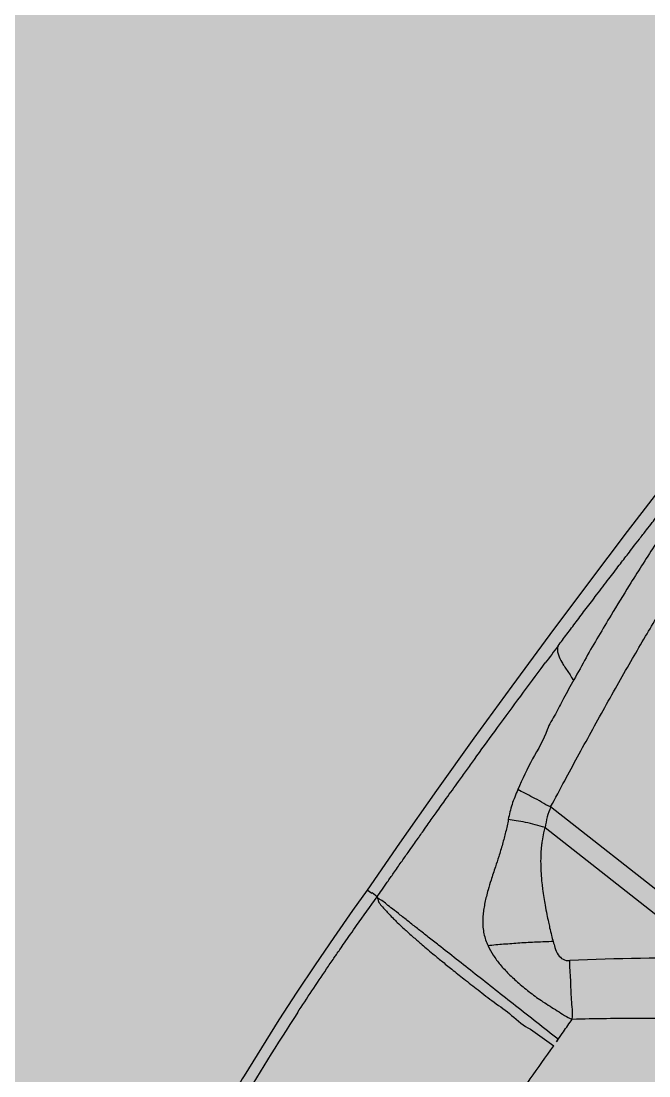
# Model space of a CAD drawing. Header units: millimetres. Extents: x 1145859089 to 1147511753, y -1047484727 to -1047247487.
# Drawn here: x 1146002182.3 to 1146002238, y -1047433175.4 to -1047433081.8 of the extents above; entities that cross this region are included whole.
import ezdxf
from ezdxf.xclip import XClip

# ---------------------------------------------------------------- set-up
doc = ezdxf.new("R2010")
doc.units = ezdxf.units.MM
doc.header["$LTSCALE"] = 100
doc.header["$MEASUREMENT"] = 0
doc.header["$XCLIPFRAME"] = 2
doc.layers.get('0').update_dxf_attribs({"linetype": 'CONTINUOUS'})
doc.layers.add('XREF', color=135, linetype='CONTINUOUS')
doc.layers.add('단지배치도$0$W240910', color=135, linetype='CONTINUOUS')

# ---------------------------------------------------------------- blocks, each defined once
blk = doc.blocks.new('단지배치도$0$zw$9902')
at = {"layer": '단지배치도$0$W240910', "linetype": 'ByBlock', "ltscale": 20}
for p, q in [((64098.788, -61753.255), (64095.304, -61757.778)), ((64095.304, -61757.778), (64091.852, -61762.326)), ((64091.852, -61762.326), (64088.433, -61766.898)), ((64088.433, -61766.898), (64085.048, -61771.496)), ((64087.658, -61769.924), (64088.026, -61769.43)), ((64085.048, -61771.496), (64081.695, -61776.117)), ((64081.695, -61776.117), (64078.376, -61780.763)), ((64078.376, -61780.763), (64075.091, -61785.432)), ((64106.978, -61796.733), (64088.501, -61782.203)), ((64088.005, -61784.022), (64102.754, -61795.62)), ((64075.091, -61785.432), (64072.212, -61789.585)), ((64072.212, -61789.585), (64070.926, -61791.387)), ((64072.636, -61789.884), (64072.212, -61789.585)), ((64072.665, -61789.841), (64072.636, -61789.884)), ((64073.09, -61790.19), (64072.665, -61789.841)), ((64073.082, -61790.205), (64073.083, -61790.204)), ((64073.082, -61790.206), (64073.082, -61790.205)), ((64073.083, -61790.205), (64073.082, -61790.206)), ((64073.083, -61790.202), (64073.084, -61790.201)), ((64073.083, -61790.204), (64073.083, -61790.202)), ((64073.085, -61790.203), (64073.083, -61790.205)), ((64073.084, -61790.201), (64073.087, -61790.196)), ((64073.089, -61790.2), (64073.085, -61790.203)), ((64073.087, -61790.196), (64073.09, -61790.19)), ((64073.094, -61790.195), (64073.089, -61790.2)), ((64073.105, -61790.2), (64073.094, -61790.195)), ((64070.926, -61791.387), (64069.25, -61793.787)), ((64069.25, -61793.787), (64067.602, -61796.207)), ((64076.251, -61793.699), (64076.262, -61793.708)), ((64067.602, -61796.207), (64065.981, -61798.646)), ((64065.981, -61798.646), (64064.389, -61801.103)), ((64064.389, -61801.103), (64062.826, -61803.578)), ((64086.721, -61801.93), (64088.769, -61803.397)), ((64062.826, -61803.578), (64061.291, -61806.071))]:
    blk.add_line(p, q, dxfattribs=at)
for centre, radius, start, end in [((64666.705, -62201.278), 722.053, 143.11763, 143.267294), ((64100.592, -62046.636), 251.025, 89.50643, 92.3732), ((64274.495, -61936.094), 248.7, 146.95178, 149.23615), ((64289.589, -61944.7), 267.092, 148.7327, 149.26499)]:
    blk.add_arc(centre, radius, start, end, dxfattribs=at)
for points, knots in [([(64089.156, -61767.92), (64089.417, -61767.573), (64089.954, -61766.858), (64090.785, -61765.756), (64091.666, -61764.592), (64092.63, -61763.324), (64093.612, -61762.038), (64094.544, -61760.821), (64095.261, -61759.891), (64095.856, -61759.119), (64096.4, -61758.415), (64096.967, -61757.684), (64097.487, -61757.015), (64097.971, -61756.393), (64098.512, -61755.701), (64099.18, -61754.847), (64099.939, -61753.881), (64100.706, -61752.907), (64101.4, -61752.031), (64101.994, -61751.282), (64102.488, -61750.661), (64102.784, -61750.29), (64102.915, -61750.125)], [0, 0, 0, 0, 1.30232, 2.682145, 4.139488, 5.681888, 7.46195, 8.994361, 10.279153, 10.984886, 11.919185, 12.948395, 13.761332, 14.460806, 15.311977, 16.395281, 17.715739, 18.996063, 20.113646, 21.068948, 21.862387, 22.494313, 22.494313, 22.494313, 22.494313]), ([(64103.406, -61750.511), (64102.762, -61751.441), (64101.461, -61753.356), (64099.553, -61756.213), (64097.546, -61759.292), (64095.639, -61762.253), (64094.408, -61764.314), (64093.859, -61765.184)], [0, 0, 0, 0, 3.394054, 6.942998, 10.306959, 14.421481, 17.507816, 17.507816, 17.507816, 17.507816]), ([(64096.922, -61767.07), (64097.63, -61765.862), (64099.105, -61763.434), (64101.387, -61759.811), (64103.712, -61756.19), (64105.391, -61753.872), (64106.173, -61752.686)], [0, 0, 0, 0, 4.199429, 8.524364, 12.844117, 17.106084, 17.106084, 17.106084, 17.106084]), ([(64093.859, -61765.184), (64093.498, -61765.808), (64092.736, -61767.056), (64091.625, -61768.963), (64090.938, -61770.283), (64090.553, -61770.92)], [0, 0, 0, 0, 2.160913, 4.387149, 6.620692, 6.620692, 6.620692, 6.620692]), ([(64088.501, -61782.203), (64088.919, -61781.429), (64089.708, -61779.949), (64090.905, -61777.738), (64092.089, -61775.571), (64093.311, -61773.364), (64094.534, -61771.19), (64095.738, -61769.085), (64096.536, -61767.73), (64096.922, -61767.07)], [0, 0, 0, 0, 2.6377, 5.033813, 7.542093, 10.046145, 12.601257, 15.025661, 17.319526, 17.319526, 17.319526, 17.319526]), ([(64089.156, -61767.92), (64089.094, -61768.054), (64089.083, -61768.342), (64089.217, -61768.832), (64089.437, -61769.273), (64089.781, -61769.869), (64090.172, -61770.346), (64090.4, -61770.825), (64090.553, -61770.92)], [0, 0, 0, 0, 0.44489, 0.811027, 1.525203, 1.915333, 2.866426, 3.408192, 3.408192, 3.408192, 3.408192]), ([(64073.09, -61790.19), (64073.228, -61789.992), (64073.529, -61789.558), (64074.02, -61788.852), (64074.596, -61788.026), (64075.212, -61787.146), (64075.798, -61786.311), (64076.281, -61785.625), (64076.632, -61785.128), (64076.924, -61784.715), (64077.245, -61784.262), (64077.727, -61783.581), (64078.404, -61782.628), (64079.296, -61781.378), (64080.073, -61780.294), (64080.671, -61779.463), (64081.024, -61778.973), (64081.378, -61778.483), (64082.213, -61777.328), (64084.294, -61774.466), (64086.275, -61771.781), (64087.658, -61769.924)], [0, 0, 0, 0, 0.723435, 1.583806, 2.5811, 3.744154, 4.804262, 5.64301, 6.260442, 6.629825, 7.161854, 7.924766, 9.133818, 10.669392, 12.530651, 13.135079, 13.739285, 14.343254, 14.946971, 18.016046, 24.958877, 24.958877, 24.958877, 24.958877]), ([(64090.553, -61770.92), (64090.386, -61771.193), (64090.098, -61771.757), (64089.806, -61772.318), (64089.65, -61772.59)], [0, 0, 0, 0, 0.958719, 1.898517, 1.898517, 1.898517, 1.898517]), ([(64089.65, -61772.59), (64089.39, -61773.042), (64088.961, -61773.989), (64088.364, -61774.861), (64088.202, -61775.354)], [0, 0, 0, 0, 1.565759, 3.119985, 3.119985, 3.119985, 3.119985]), ([(64088.202, -61775.354), (64087.9, -61776.273), (64086.815, -61777.956), (64085.989, -61779.748), (64085.588, -61780.673)], [0, 0, 0, 0, 2.902757, 5.926835, 5.926835, 5.926835, 5.926835]), ([(64085.588, -61780.673), (64085.409, -61781.108), (64085.028, -61781.962), (64084.836, -61782.878), (64084.734, -61783.327)], [0, 0, 0, 0, 1.412121, 2.793816, 2.793816, 2.793816, 2.793816]), ([(64088.501, -61782.203), (64088.212, -61782.106), (64087.711, -61781.756), (64086.931, -61781.377), (64086.232, -61781.004), (64085.791, -61780.777), (64085.587, -61780.672)], [0, 0, 0, 0, 0.916797, 1.801428, 2.606514, 3.291751, 3.291751, 3.291751, 3.291751]), ([(64088.501, -61782.203), (64088.403, -61782.504), (64088.139, -61783.083), (64088.072, -61783.716), (64088.005, -61784.022)], [0, 0, 0, 0, 0.94919, 1.889976, 1.889976, 1.889976, 1.889976]), ([(64084.734, -61783.327), (64084.718, -61783.703), (64084.495, -61784.428), (64084.234, -61785.525), (64083.912, -61786.553), (64083.566, -61787.61), (64083.242, -61788.59), (64082.974, -61789.463), (64082.795, -61790.13), (64082.667, -61790.683), (64082.568, -61791.221), (64082.5, -61791.746), (64082.464, -61792.299), (64082.479, -61792.87), (64082.566, -61793.453), (64082.721, -61794.009), (64082.862, -61794.361), (64082.943, -61794.536)], [0, 0, 0, 0, 1.130442, 2.241856, 3.395507, 4.356274, 5.580348, 6.490154, 7.096806, 7.650003, 8.193968, 8.736467, 9.238265, 9.854521, 10.446638, 11.002625, 11.581697, 11.581697, 11.581697, 11.581697]), ([(64088.005, -61784.022), (64087.715, -61783.937), (64087.138, -61783.779), (64086.287, -61783.579), (64085.487, -61783.426), (64084.973, -61783.352), (64084.732, -61783.326)], [0, 0, 0, 0, 0.905592, 1.794534, 2.622096, 3.349577, 3.349577, 3.349577, 3.349577]), ([(64088.005, -61784.022), (64087.954, -61784.184), (64087.855, -61784.581), (64087.749, -61785.129), (64087.673, -61785.718), (64087.63, -61786.257), (64087.613, -61786.811), (64087.616, -61787.419), (64087.646, -61788.13), (64087.71, -61788.858), (64087.794, -61789.575), (64087.888, -61790.227), (64088.013, -61790.975), (64088.15, -61791.697), (64088.29, -61792.364), (64088.427, -61792.982), (64088.559, -61793.563), (64088.675, -61793.971), (64088.721, -61794.155)], [0, 0, 0, 0, 0.510981, 1.224774, 1.674982, 2.290574, 2.844715, 3.337367, 4.115218, 4.978433, 5.528492, 6.281716, 6.954165, 7.803977, 8.485458, 8.999874, 9.703347, 10.272252, 10.272252, 10.272252, 10.272252]), ([(64066.031, -61800.467), (64066.879, -61799.165), (64067.954, -61797.545), (64069.119, -61795.834), (64069.516, -61795.255), (64069.823, -61794.809), (64070.42, -61793.946), (64071.511, -61792.389), (64072.482, -61791.03), (64073.091, -61790.19)], [0, 0, 0, 0, 4.659383, 5.833447, 6.209013, 6.764018, 7.459175, 9.356377, 12.468955, 12.468955, 12.468955, 12.468955]), ([(64073.099, -61790.211), (64073.153, -61790.331), (64073.177, -61790.631), (64073.505, -61790.99), (64073.823, -61791.361), (64074.182, -61791.744), (64074.53, -61792.102), (64074.94, -61792.502), (64075.347, -61792.884), (64075.799, -61793.297), (64076.09, -61793.557), (64076.255, -61793.703), (64076.262, -61793.708)], [0, 0, 0, 0, 0.395987, 0.860955, 1.405966, 1.878154, 2.432419, 2.903301, 3.597148, 4.10581, 4.742257, 4.76664, 4.76664, 4.76664, 4.76664]), ([(64075.974, -61792.444), (64075.705, -61792.224), (64075.194, -61791.836), (64074.521, -61791.29), (64073.954, -61790.877), (64073.56, -61790.482), (64073.157, -61790.366), (64073.105, -61790.2)], [0, 0, 0, 0, 1.040563, 1.923322, 2.607708, 3.12241, 3.641986, 3.641986, 3.641986, 3.641986]), ([(64089.171, -61802.821), (64088.529, -61802.338), (64087.286, -61801.326), (64085.415, -61799.869), (64083.595, -61798.434), (64081.839, -61797.054), (64080.166, -61795.739), (64078.774, -61794.643), (64077.656, -61793.767), (64076.797, -61793.086), (64076.237, -61792.659), (64075.974, -61792.444)], [0, 0, 0, 0, 2.408812, 4.806042, 7.115679, 9.359763, 11.508208, 13.498095, 14.676057, 15.768155, 16.787996, 16.787996, 16.787996, 16.787996]), ([(64076.251, -61793.699), (64076.493, -61793.913), (64076.893, -61794.261), (64077.496, -61794.775), (64078.104, -61795.286), (64078.859, -61795.908), (64079.773, -61796.648), (64080.854, -61797.508), (64082.107, -61798.479), (64083.51, -61799.576), (64085.106, -61800.667), (64086.082, -61801.659), (64086.721, -61801.93)], [0, 0, 0, 0, 0.971139, 1.590003, 2.378507, 3.352322, 4.525215, 5.906136, 7.495719, 9.282519, 11.239702, 13.323479, 13.323479, 13.323479, 13.323479]), ([(64088.721, -61794.155), (64088.228, -61794.167), (64087.245, -61794.201), (64085.779, -61794.278), (64084.345, -61794.399), (64083.398, -61794.464), (64082.938, -61794.534)], [0, 0, 0, 0, 1.477175, 2.953024, 4.401303, 5.796969, 5.796969, 5.796969, 5.796969]), ([(64082.943, -61794.536), (64083.074, -61794.821), (64083.403, -61795.401), (64084.025, -61796.225), (64084.795, -61797.054), (64085.694, -61797.884), (64086.712, -61798.709), (64087.842, -61799.534), (64089.097, -61800.271), (64089.934, -61800.873), (64090.419, -61801.028)], [0, 0, 0, 0, 0.941821, 1.990378, 3.090346, 4.331794, 5.659356, 7.019941, 8.518113, 10.0465, 10.0465, 10.0465, 10.0465]), ([(64088.721, -61794.155), (64088.786, -61794.322), (64088.873, -61794.734), (64089.114, -61795.307), (64089.576, -61795.777), (64089.998, -61795.853), (64090.197, -61795.826)], [0, 0, 0, 0, 0.538337, 1.257748, 1.839007, 2.442706, 2.442706, 2.442706, 2.442706]), ([(64090.419, -61801.028), (64090.496, -61800.456), (64090.307, -61799.29), (64090.308, -61797.558), (64090.2, -61796.402), (64090.197, -61795.826)], [0, 0, 0, 0, 1.732571, 3.479891, 5.206659, 5.206659, 5.206659, 5.206659]), ([(64089.171, -61802.821), (64089.32, -61802.597), (64089.742, -61802.003), (64090.161, -61801.408), (64090.419, -61801.028)], [0, 0, 0, 0, 0.808025, 2.184233, 2.184233, 2.184233, 2.184233]), ([(64090.419, -61801.028), (64092.436, -61800.963), (64096.535, -61800.94), (64100.633, -61800.969), (64102.712, -61801.031)], [0, 0, 0, 0, 6.055179, 12.29393, 12.29393, 12.29393, 12.29393]), ([(64076.97, -61821.602), (64078.209, -61819.522), (64080.659, -61815.353), (64084.597, -61809.281), (64087.385, -61805.358), (64088.769, -61803.397)], [0, 0, 0, 0, 7.264302, 14.503366, 21.703246, 21.703246, 21.703246, 21.703246])]:
    blk.add_open_spline(points, degree=3, knots=knots, dxfattribs=at)
blk.add_open_spline([(64089.171, -61802.821), (64089.041, -61803.016), (64088.906, -61803.207), (64088.769, -61803.397)], degree=3, dxfattribs=at)
blk = doc.blocks.new('단지배치도')
blk.add_blockref('단지배치도$0$zw$9902', (141034.193, 142437.157))

msp = doc.modelspace()

# ---------------------------------------------------------------- hatches: boundary and pattern name
at = {"ltscale": 2}
h = msp.add_hatch(color=254, dxfattribs=at)
h.dxf.hatch_style = 1
h.paths.add_polyline_path([(1145990290.826505, -1047418769.30505), (1145990290.826505, -1047434769.30505), (1146004090.826505, -1047434769.30505), (1146004090.826505, -1047418769.30505)])

# ---------------------------------------------------------------- block references
at = {"layer": 'XREF'}
ref = msp.add_blockref('단지배치도', (1145797106.633357, -1047513806.462535), dxfattribs=at)
XClip(ref).set_block_clipping_path([(72982.4064819524, 34919.7593965298), (360382.4067475507, 255319.7593436697)])

doc.saveas('drawing.dxf')
